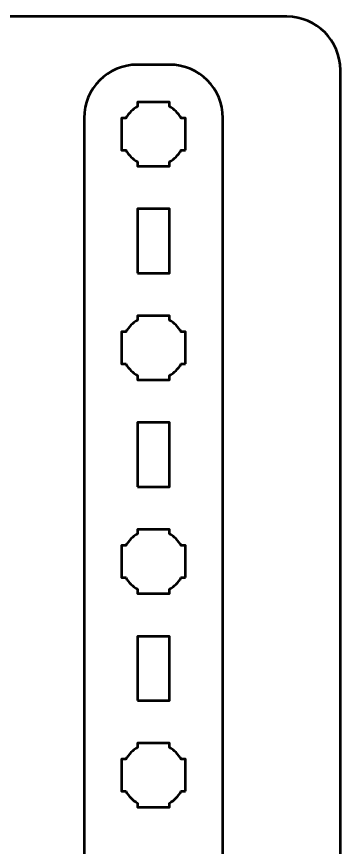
# Model space of a CAD drawing. Header units: centimetres. Extents: x -21 to 0, y -29.7 to 0.
# Drawn here: x -3.03 to 0, y -7.78 to 0 of the extents above; entities that cross this region are included whole.
import ezdxf

# ---------------------------------------------------------------- set-up
doc = ezdxf.new("R2010")
doc.units = ezdxf.units.CM
doc.header["$MEASUREMENT"] = 0
doc.layers.add('Layer 1', color=7, linetype='Continuous')

msp = doc.modelspace()

# ---------------------------------------------------------------- linework, layer by layer
at = {"layer": 'Layer 1', "color": 22, "lineweight": 53}
msp.add_open_spline([(-21.00003, -29.19995), (-21.00003, -29.19995), (-21.00003, -0.49992), (-21.00003, -0.49992), (-21.00003, -0.49992), (-21.00003, -0.22295), (-20.77694, 0.00004), (-20.49994, 0.00004), (-20.49994, 0.00004), (-20.49994, 0.00004), (-0.50008, 0.00004), (-0.50008, 0.00004), (-0.50008, 0.00004), (-0.22294, 0.00004), (0.00002, -0.22295), (0.00002, -0.49992), (0.00002, -0.49992), (0.00002, -0.49992), (0.00002, -29.19995), (0.00002, -29.19995), (0.00002, -29.19995), (0.00002, -29.47695), (-0.22294, -29.70004), (-0.50008, -29.70004), (-0.50008, -29.70004), (-0.50008, -29.70004), (-20.49994, -29.70004), (-20.49994, -29.70004), (-20.49994, -29.70004), (-20.77694, -29.70004), (-21.00003, -29.47695), (-21.00003, -29.19995)], degree=3, knots=[0, 0, 0, 0, 0.125, 0.125, 0.125, 0.125, 0.25, 0.25, 0.25, 0.25, 0.375, 0.375, 0.375, 0.375, 0.5, 0.5, 0.5, 0.5, 0.625, 0.625, 0.625, 0.625, 0.75, 0.75, 0.75, 0.75, 0.875, 0.875, 0.875, 0.875, 1, 1, 1, 1], dxfattribs=at)
at = {"layer": 'Layer 1', "color": 114, "lineweight": 53}
msp.add_open_spline([(-2.40003, -11.24992), (-2.40003, -11.24992), (-2.40003, -0.94994), (-2.40003, -0.94994), (-2.40003, -0.94994), (-2.40003, -0.67294), (-2.17694, -0.44998), (-1.89994, -0.44998), (-1.89994, -0.44998), (-1.89994, -0.44998), (-1.59993, -0.44998), (-1.59993, -0.44998), (-1.59993, -0.44998), (-1.32297, -0.44998), (-1.10001, -0.67294), (-1.10001, -0.94994), (-1.10001, -0.94994), (-1.10001, -0.94994), (-1.10001, -11.24992), (-1.10001, -11.24992), (-1.10001, -11.24992), (-1.10001, -11.52692), (-1.32297, -11.75002), (-1.59993, -11.75002), (-1.59993, -11.75002), (-1.59993, -11.75002), (-1.89994, -11.75002), (-1.89994, -11.75002), (-1.89994, -11.75002), (-2.17694, -11.75002), (-2.40003, -11.52692), (-2.40003, -11.24992)], degree=3, knots=[0, 0, 0, 0, 0.125, 0.125, 0.125, 0.125, 0.25, 0.25, 0.25, 0.25, 0.375, 0.375, 0.375, 0.375, 0.5, 0.5, 0.5, 0.5, 0.625, 0.625, 0.625, 0.625, 0.75, 0.75, 0.75, 0.75, 0.875, 0.875, 0.875, 0.875, 1, 1, 1, 1], dxfattribs=at)
at = {"layer": 'Layer 1', "lineweight": 53}
for points, knots in [([(-1.45, -1.25005), (-1.45, -1.25005), (-1.49011, -1.25005), (-1.49011, -1.25005), (-1.49011, -1.25005), (-1.51643, -1.29552), (-1.55446, -1.33344), (-1.59993, -1.3599), (-1.59993, -1.3599), (-1.59993, -1.3599), (-1.59993, -1.39998), (-1.59993, -1.39998), (-1.59993, -1.39998), (-1.59993, -1.39998), (-1.75001, -1.39998), (-1.75001, -1.39998), (-1.75001, -1.39998), (-1.75001, -1.39998), (-1.89994, -1.39998), (-1.89994, -1.39998), (-1.89994, -1.39998), (-1.89994, -1.39998), (-1.89994, -1.3599), (-1.89994, -1.3599), (-1.89994, -1.3599), (-1.94555, -1.33344), (-1.98347, -1.29552), (-2.00979, -1.25005), (-2.00979, -1.25005), (-2.00979, -1.25005), (-2.05001, -1.25005), (-2.05001, -1.25005), (-2.05001, -1.25005), (-2.05001, -1.25005), (-2.05001, -1.09997), (-2.05001, -1.09997), (-2.05001, -1.09997), (-2.05001, -1.09997), (-2.05001, -0.95004), (-2.05001, -0.95004), (-2.05001, -0.95004), (-2.05001, -0.95004), (-2.00979, -0.95004), (-2.00979, -0.95004), (-2.00979, -0.95004), (-1.98347, -0.90447), (-1.94555, -0.86654), (-1.89994, -0.84008), (-1.89994, -0.84008), (-1.89994, -0.84008), (-1.89994, -0.80001), (-1.89994, -0.80001), (-1.89994, -0.80001), (-1.89994, -0.80001), (-1.75001, -0.80001), (-1.75001, -0.80001), (-1.75001, -0.80001), (-1.75001, -0.80001), (-1.59993, -0.80001), (-1.59993, -0.80001), (-1.59993, -0.80001), (-1.59993, -0.80001), (-1.59993, -0.84008), (-1.59993, -0.84008), (-1.59993, -0.84008), (-1.55446, -0.86654), (-1.51643, -0.90447), (-1.49011, -0.95004), (-1.49011, -0.95004), (-1.49011, -0.95004), (-1.45, -0.95004), (-1.45, -0.95004), (-1.45, -0.95004), (-1.45, -0.95004), (-1.45, -1.09997), (-1.45, -1.09997), (-1.45, -1.09997), (-1.45, -1.09997), (-1.45, -1.25005), (-1.45, -1.25005)], [0, 0, 0, 0, 0.05, 0.05, 0.05, 0.05, 0.1, 0.1, 0.1, 0.1, 0.15, 0.15, 0.15, 0.15, 0.2, 0.2, 0.2, 0.2, 0.25, 0.25, 0.25, 0.25, 0.3, 0.3, 0.3, 0.3, 0.35, 0.35, 0.35, 0.35, 0.4, 0.4, 0.4, 0.4, 0.45, 0.45, 0.45, 0.45, 0.5, 0.5, 0.5, 0.5, 0.55, 0.55, 0.55, 0.55, 0.6, 0.6, 0.6, 0.6, 0.65, 0.65, 0.65, 0.65, 0.7, 0.7, 0.7, 0.7, 0.75, 0.75, 0.75, 0.75, 0.8, 0.8, 0.8, 0.8, 0.85, 0.85, 0.85, 0.85, 0.9, 0.9, 0.9, 0.9, 0.95, 0.95, 0.95, 0.95, 1, 1, 1, 1]), ([(-1.89994, -2.40003), (-1.89994, -2.40003), (-1.89994, -1.80003), (-1.89994, -1.80003), (-1.89994, -1.80003), (-1.89994, -1.80003), (-1.59993, -1.80003), (-1.59993, -1.80003), (-1.59993, -1.80003), (-1.59993, -1.80003), (-1.59993, -2.40003), (-1.59993, -2.40003), (-1.59993, -2.40003), (-1.59993, -2.40003), (-1.89994, -2.40003), (-1.89994, -2.40003)], [0, 0, 0, 0, 0.25, 0.25, 0.25, 0.25, 0.5, 0.5, 0.5, 0.5, 0.75, 0.75, 0.75, 0.75, 1, 1, 1, 1]), ([(-1.45, -3.25001), (-1.45, -3.25001), (-1.49011, -3.25001), (-1.49011, -3.25001), (-1.49011, -3.25001), (-1.51643, -3.29549), (-1.55446, -3.33352), (-1.59993, -3.35983), (-1.59993, -3.35983), (-1.59993, -3.35983), (-1.59993, -3.39994), (-1.59993, -3.39994), (-1.59993, -3.39994), (-1.59993, -3.39994), (-1.75001, -3.39994), (-1.75001, -3.39994), (-1.75001, -3.39994), (-1.75001, -3.39994), (-1.89994, -3.39994), (-1.89994, -3.39994), (-1.89994, -3.39994), (-1.89994, -3.39994), (-1.89994, -3.35983), (-1.89994, -3.35983), (-1.89994, -3.35983), (-1.94555, -3.33352), (-1.98347, -3.29549), (-2.00979, -3.25001), (-2.00979, -3.25001), (-2.00979, -3.25001), (-2.05001, -3.25001), (-2.05001, -3.25001), (-2.05001, -3.25001), (-2.05001, -3.25001), (-2.05001, -3.09994), (-2.05001, -3.09994), (-2.05001, -3.09994), (-2.05001, -3.09994), (-2.05001, -2.95001), (-2.05001, -2.95001), (-2.05001, -2.95001), (-2.05001, -2.95001), (-2.00979, -2.95001), (-2.00979, -2.95001), (-2.00979, -2.95001), (-1.98347, -2.9044), (-1.94555, -2.86651), (-1.89994, -2.84019), (-1.89994, -2.84019), (-1.89994, -2.84019), (-1.89994, -2.79994), (-1.89994, -2.79994), (-1.89994, -2.79994), (-1.89994, -2.79994), (-1.75001, -2.79994), (-1.75001, -2.79994), (-1.75001, -2.79994), (-1.75001, -2.79994), (-1.59993, -2.79994), (-1.59993, -2.79994), (-1.59993, -2.79994), (-1.59993, -2.79994), (-1.59993, -2.84019), (-1.59993, -2.84019), (-1.59993, -2.84019), (-1.55446, -2.86651), (-1.51643, -2.9044), (-1.49011, -2.95001), (-1.49011, -2.95001), (-1.49011, -2.95001), (-1.45, -2.95001), (-1.45, -2.95001), (-1.45, -2.95001), (-1.45, -2.95001), (-1.45, -3.09994), (-1.45, -3.09994), (-1.45, -3.09994), (-1.45, -3.09994), (-1.45, -3.25001), (-1.45, -3.25001)], [0, 0, 0, 0, 0.05, 0.05, 0.05, 0.05, 0.1, 0.1, 0.1, 0.1, 0.15, 0.15, 0.15, 0.15, 0.2, 0.2, 0.2, 0.2, 0.25, 0.25, 0.25, 0.25, 0.3, 0.3, 0.3, 0.3, 0.35, 0.35, 0.35, 0.35, 0.4, 0.4, 0.4, 0.4, 0.45, 0.45, 0.45, 0.45, 0.5, 0.5, 0.5, 0.5, 0.55, 0.55, 0.55, 0.55, 0.6, 0.6, 0.6, 0.6, 0.65, 0.65, 0.65, 0.65, 0.7, 0.7, 0.7, 0.7, 0.75, 0.75, 0.75, 0.75, 0.8, 0.8, 0.8, 0.8, 0.85, 0.85, 0.85, 0.85, 0.9, 0.9, 0.9, 0.9, 0.95, 0.95, 0.95, 0.95, 1, 1, 1, 1]), ([(-1.89994, -4.39996), (-1.89994, -4.39996), (-1.89994, -3.79996), (-1.89994, -3.79996), (-1.89994, -3.79996), (-1.89994, -3.79996), (-1.59993, -3.79996), (-1.59993, -3.79996), (-1.59993, -3.79996), (-1.59993, -3.79996), (-1.59993, -4.39996), (-1.59993, -4.39996), (-1.59993, -4.39996), (-1.59993, -4.39996), (-1.89994, -4.39996), (-1.89994, -4.39996)], [0, 0, 0, 0, 0.25, 0.25, 0.25, 0.25, 0.5, 0.5, 0.5, 0.5, 0.75, 0.75, 0.75, 0.75, 1, 1, 1, 1]), ([(-1.45, -5.24995), (-1.45, -5.24995), (-1.49011, -5.24995), (-1.49011, -5.24995), (-1.49011, -5.24995), (-1.51643, -5.29556), (-1.55446, -5.33345), (-1.59993, -5.35977), (-1.59993, -5.35977), (-1.59993, -5.35977), (-1.59993, -5.40002), (-1.59993, -5.40002), (-1.59993, -5.40002), (-1.59993, -5.40002), (-1.75001, -5.40002), (-1.75001, -5.40002), (-1.75001, -5.40002), (-1.75001, -5.40002), (-1.89994, -5.40002), (-1.89994, -5.40002), (-1.89994, -5.40002), (-1.89994, -5.40002), (-1.89994, -5.35977), (-1.89994, -5.35977), (-1.89994, -5.35977), (-1.94555, -5.33345), (-1.98347, -5.29556), (-2.00979, -5.24995), (-2.00979, -5.24995), (-2.00979, -5.24995), (-2.05001, -5.24995), (-2.05001, -5.24995), (-2.05001, -5.24995), (-2.05001, -5.24995), (-2.05001, -5.10002), (-2.05001, -5.10002), (-2.05001, -5.10002), (-2.05001, -5.10002), (-2.05001, -4.94994), (-2.05001, -4.94994), (-2.05001, -4.94994), (-2.05001, -4.94994), (-2.00979, -4.94994), (-2.00979, -4.94994), (-2.00979, -4.94994), (-1.98347, -4.90447), (-1.94555, -4.86644), (-1.89994, -4.84012), (-1.89994, -4.84012), (-1.89994, -4.84012), (-1.89994, -4.80001), (-1.89994, -4.80001), (-1.89994, -4.80001), (-1.89994, -4.80001), (-1.75001, -4.80001), (-1.75001, -4.80001), (-1.75001, -4.80001), (-1.75001, -4.80001), (-1.59993, -4.80001), (-1.59993, -4.80001), (-1.59993, -4.80001), (-1.59993, -4.80001), (-1.59993, -4.84012), (-1.59993, -4.84012), (-1.59993, -4.84012), (-1.55446, -4.86644), (-1.51643, -4.90447), (-1.49011, -4.94994), (-1.49011, -4.94994), (-1.49011, -4.94994), (-1.45, -4.94994), (-1.45, -4.94994), (-1.45, -4.94994), (-1.45, -4.94994), (-1.45, -5.10002), (-1.45, -5.10002), (-1.45, -5.10002), (-1.45, -5.10002), (-1.45, -5.24995), (-1.45, -5.24995)], [0, 0, 0, 0, 0.05, 0.05, 0.05, 0.05, 0.1, 0.1, 0.1, 0.1, 0.15, 0.15, 0.15, 0.15, 0.2, 0.2, 0.2, 0.2, 0.25, 0.25, 0.25, 0.25, 0.3, 0.3, 0.3, 0.3, 0.35, 0.35, 0.35, 0.35, 0.4, 0.4, 0.4, 0.4, 0.45, 0.45, 0.45, 0.45, 0.5, 0.5, 0.5, 0.5, 0.55, 0.55, 0.55, 0.55, 0.6, 0.6, 0.6, 0.6, 0.65, 0.65, 0.65, 0.65, 0.7, 0.7, 0.7, 0.7, 0.75, 0.75, 0.75, 0.75, 0.8, 0.8, 0.8, 0.8, 0.85, 0.85, 0.85, 0.85, 0.9, 0.9, 0.9, 0.9, 0.95, 0.95, 0.95, 0.95, 1, 1, 1, 1]), ([(-1.89994, -6.39993), (-1.89994, -6.39993), (-1.89994, -5.79993), (-1.89994, -5.79993), (-1.89994, -5.79993), (-1.89994, -5.79993), (-1.59993, -5.79993), (-1.59993, -5.79993), (-1.59993, -5.79993), (-1.59993, -5.79993), (-1.59993, -6.39993), (-1.59993, -6.39993), (-1.59993, -6.39993), (-1.59993, -6.39993), (-1.89994, -6.39993), (-1.89994, -6.39993)], [0, 0, 0, 0, 0.25, 0.25, 0.25, 0.25, 0.5, 0.5, 0.5, 0.5, 0.75, 0.75, 0.75, 0.75, 1, 1, 1, 1]), ([(-1.45, -7.25006), (-1.45, -7.25006), (-1.49011, -7.25006), (-1.49011, -7.25006), (-1.49011, -7.25006), (-1.51643, -7.29553), (-1.55446, -7.33342), (-1.59993, -7.35988), (-1.59993, -7.35988), (-1.59993, -7.35988), (-1.59993, -7.39999), (-1.59993, -7.39999), (-1.59993, -7.39999), (-1.59993, -7.39999), (-1.75001, -7.39999), (-1.75001, -7.39999), (-1.75001, -7.39999), (-1.75001, -7.39999), (-1.89994, -7.39999), (-1.89994, -7.39999), (-1.89994, -7.39999), (-1.89994, -7.39999), (-1.89994, -7.35988), (-1.89994, -7.35988), (-1.89994, -7.35988), (-1.94555, -7.33342), (-1.98347, -7.29553), (-2.00979, -7.25006), (-2.00979, -7.25006), (-2.00979, -7.25006), (-2.05001, -7.25006), (-2.05001, -7.25006), (-2.05001, -7.25006), (-2.05001, -7.25006), (-2.05001, -7.09998), (-2.05001, -7.09998), (-2.05001, -7.09998), (-2.05001, -7.09998), (-2.05001, -6.95005), (-2.05001, -6.95005), (-2.05001, -6.95005), (-2.05001, -6.95005), (-2.00979, -6.95005), (-2.00979, -6.95005), (-2.00979, -6.95005), (-1.98347, -6.90444), (-1.94555, -6.86652), (-1.89994, -6.8402), (-1.89994, -6.8402), (-1.89994, -6.8402), (-1.89994, -6.79998), (-1.89994, -6.79998), (-1.89994, -6.79998), (-1.89994, -6.79998), (-1.75001, -6.79998), (-1.75001, -6.79998), (-1.75001, -6.79998), (-1.75001, -6.79998), (-1.59993, -6.79998), (-1.59993, -6.79998), (-1.59993, -6.79998), (-1.59993, -6.79998), (-1.59993, -6.8402), (-1.59993, -6.8402), (-1.59993, -6.8402), (-1.55446, -6.86652), (-1.51643, -6.90444), (-1.49011, -6.95005), (-1.49011, -6.95005), (-1.49011, -6.95005), (-1.45, -6.95005), (-1.45, -6.95005), (-1.45, -6.95005), (-1.45, -6.95005), (-1.45, -7.09998), (-1.45, -7.09998), (-1.45, -7.09998), (-1.45, -7.09998), (-1.45, -7.25006), (-1.45, -7.25006)], [0, 0, 0, 0, 0.05, 0.05, 0.05, 0.05, 0.1, 0.1, 0.1, 0.1, 0.15, 0.15, 0.15, 0.15, 0.2, 0.2, 0.2, 0.2, 0.25, 0.25, 0.25, 0.25, 0.3, 0.3, 0.3, 0.3, 0.35, 0.35, 0.35, 0.35, 0.4, 0.4, 0.4, 0.4, 0.45, 0.45, 0.45, 0.45, 0.5, 0.5, 0.5, 0.5, 0.55, 0.55, 0.55, 0.55, 0.6, 0.6, 0.6, 0.6, 0.65, 0.65, 0.65, 0.65, 0.7, 0.7, 0.7, 0.7, 0.75, 0.75, 0.75, 0.75, 0.8, 0.8, 0.8, 0.8, 0.85, 0.85, 0.85, 0.85, 0.9, 0.9, 0.9, 0.9, 0.95, 0.95, 0.95, 0.95, 1, 1, 1, 1])]:
    msp.add_open_spline(points, degree=3, knots=knots, dxfattribs=at)

doc.saveas('drawing.dxf')
